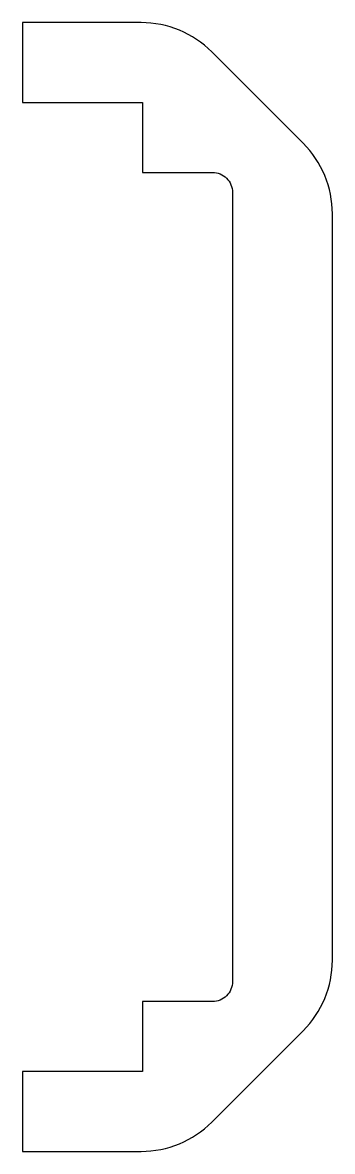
# Model space of a CAD drawing. Header units: millimetres. Extents: x 0 to 15.5, y -4 to 52.5.
import ezdxf

# ---------------------------------------------------------------- set-up
doc = ezdxf.new("R2010")
doc.units = ezdxf.units.MM

msp = doc.modelspace()

# ---------------------------------------------------------------- linework, layer by layer
msp.add_lwpolyline([(5.929, -4, 0.198912), (9.464, -2.536), (14.036, 2.036, 0.198912), (15.5, 5.571), (15.5, 42.929, 0.198912), (14.036, 46.464), (9.464, 51.036, 0.198912), (5.929, 52.5), (0, 52.5), (0, 48.5), (6, 48.5), (6, 45), (9.5, 45, -0.414214), (10.5, 44), (10.5, 4.5, -0.414214), (9.5, 3.5), (6, 3.5), (6, 0), (0, 0), (0, -4)], format="xyb", close=True)

doc.saveas('drawing.dxf')
